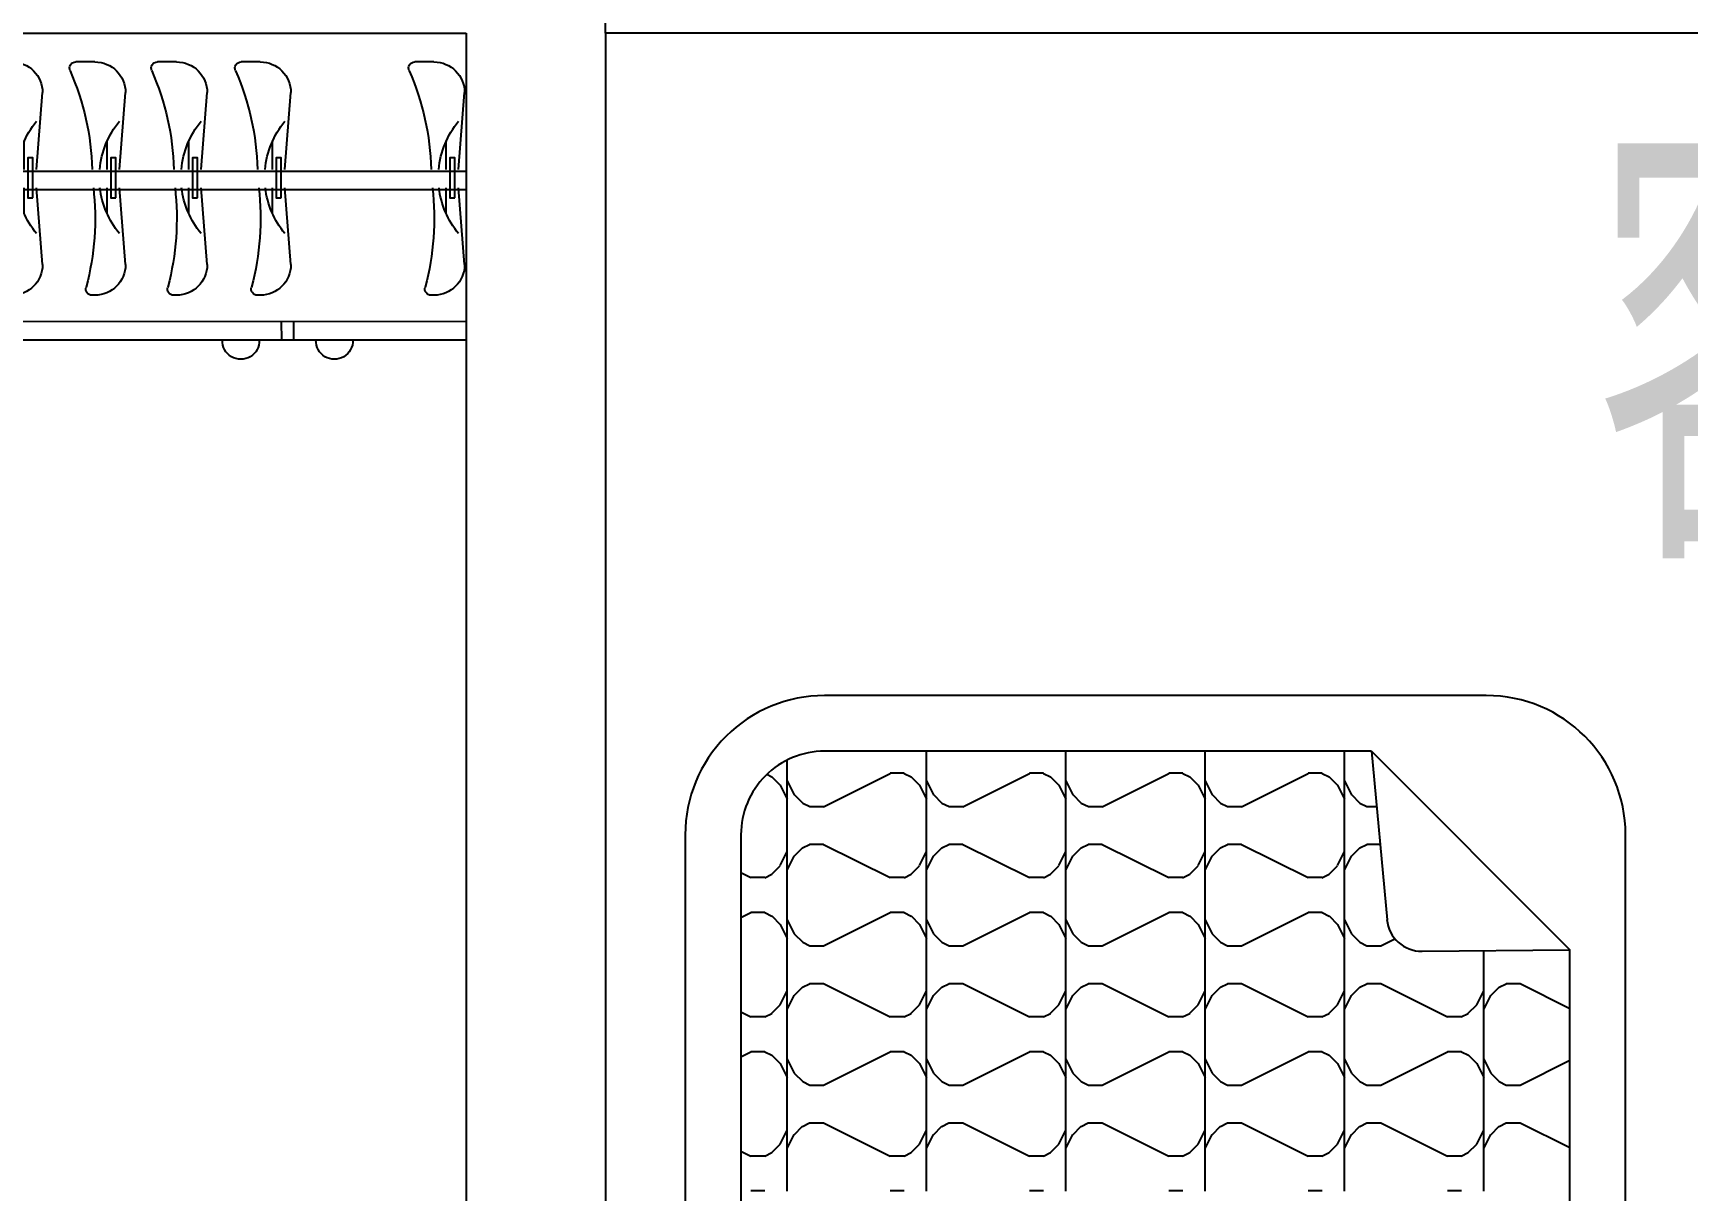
# Model space of a CAD drawing. Header units: millimetres. Extents: x 1143 to 39838, y 578 to 35727.
# Drawn here: x 8067 to 10443, y 14176 to 15839 of the extents above; entities that cross this region are included whole.
import ezdxf

# ---------------------------------------------------------------- set-up
doc = ezdxf.new("R2010")
doc.units = ezdxf.units.MM
for name, color, linetype in [('3', 7, 'Continuous'), ('JJ', 8, 'Continuous'), ('PUB_WINDW', 7, 'Continuous'), ('T', 7, 'Continuous'), ('WALL', 255, 'Continuous')]:
    doc.layers.add(name, color=color, linetype=linetype)
doc.styles.add('DIM_FONT', font='SIMPLEX', dxfattribs={"width": 0.8})
doc.styles.add('HZ', font='txt', dxfattribs={"width": 0.7, "height": 5, "bigfont": 'hztxt'})
doc.styles.get("Standard").update_dxf_attribs({"font": 'arial.ttf'})

# ---------------------------------------------------------------- blocks, each defined once
blk = doc.blocks.new('A$C2EAD2DD6')
at = {"layer": 'JJ'}
for p, q in [((1890, 1400, -1600), (90, 1400, -1600)), ((1890, 1320, -1600), (90, 1320, -1600)), ((1435.6, 1320, -1600), (1428.4, 1305.7, -1600)), ((1435.6, 1320, -1600), (1428.4, 1305.7, -1600)), ((1571.1, 1320, -1600), (1578.1, 1305.9, -1600)), ((1571.1, 1320, -1600), (1578.1, 1305.9, -1600)), ((1635.6, 1320, -1600), (1628.4, 1305.7, -1600)), ((1635.6, 1320, -1600), (1628.4, 1305.7, -1600)), ((1771.1, 1320, -1600), (1778.1, 1305.9, -1600)), ((1771.1, 1320, -1600), (1778.1, 1305.9, -1600)), ((1835.6, 1320, -1600), (1828.4, 1305.7, -1600)), ((1835.6, 1320, -1600), (1828.4, 1305.7, -1600)), ((1378.3, 1285.7, -1600), (1378.3, 1305.8, -1600)), ((1428.3, 1285.9, -1600), (1433.3, 1275.8, -1600)), ((1428.3, 1285.9, -1600), (1433.3, 1275.8, -1600)), ((1428.5, 1285.7, -1600), (1428.5, 1305.8, -1600)), ((1578.2, 1285.6, -1600), (1573.2, 1275.6, -1600)), ((1578.2, 1285.6, -1600), (1573.2, 1275.6, -1600)), ((1578.3, 1285.7, -1600), (1578.3, 1305.8, -1600)), ((1628.3, 1285.9, -1600), (1633.3, 1275.8, -1600)), ((1628.3, 1285.9, -1600), (1633.3, 1275.8, -1600)), ((1628.5, 1285.7, -1600), (1628.5, 1305.8, -1600)), ((1778.2, 1285.6, -1600), (1773.2, 1275.6, -1600)), ((1778.2, 1285.6, -1600), (1773.2, 1275.6, -1600)), ((1778.3, 1285.7, -1600), (1778.3, 1305.8, -1600)), ((1828.3, 1285.9, -1600), (1833.3, 1275.8, -1600)), ((1828.3, 1285.9, -1600), (1833.3, 1275.8, -1600)), ((1828.5, 1285.7, -1600), (1828.5, 1305.8, -1600)), ((1433.5, 1275.8, -1600), (1445.5, 1263.8, -1600)), ((1445.6, 1263.7, -1600), (1465.7, 1253.6, -1600)), ((1561.2, 1263.6, -1600), (1541.1, 1253.6, -1600)), ((1573.3, 1275.7, -1600), (1561.2, 1263.6, -1600)), ((1633.5, 1275.8, -1600), (1645.5, 1263.8, -1600)), ((1645.6, 1263.7, -1600), (1665.7, 1253.6, -1600)), ((1761.2, 1263.6, -1600), (1741.1, 1253.6, -1600)), ((1773.3, 1275.7, -1600), (1761.2, 1263.6, -1600)), ((1833.5, 1275.8, -1600), (1845.5, 1263.8, -1600)), ((1845.6, 1263.7, -1600), (1865.7, 1253.6, -1600)), ((1961.2, 1263.6, -1600), (1941.1, 1253.6, -1600)), ((1973.3, 1275.7, -1600), (1961.2, 1263.6, -1600)), ((1976.8, 1282.8, -1600), (1973.2, 1275.6, -1600)), ((1976.8, 1282.8, -1600), (1973.2, 1275.6, -1600)), ((1377.9, 1253.6, -1600), (1578, 1253.6, -1600)), ((1439.2, 1253.6, -1600), (1459.3, 1243.6, -1600)), ((1459.1, 1243.7, -1600), (1471.2, 1231.6, -1600)), ((1547.6, 1243.5, -1600), (1535.5, 1231.4, -1600)), ((1567.6, 1253.6, -1600), (1547.5, 1243.5, -1600)), ((1578, 1253.6, -1600), (1578.1, 1253.6, -1600)), ((1578.1, 1253.6, -1600), (1778.2, 1253.6, -1600)), ((1639.2, 1253.6, -1600), (1659.3, 1243.6, -1600)), ((1659.1, 1243.7, -1600), (1671.2, 1231.6, -1600)), ((1747.6, 1243.5, -1600), (1735.5, 1231.4, -1600)), ((1767.6, 1253.6, -1600), (1747.5, 1243.5, -1600)), ((1778.2, 1253.6, -1600), (1778.3, 1253.6, -1600)), ((1778.3, 1253.6, -1600), (1978.4, 1253.6, -1600)), ((1839.2, 1253.6, -1600), (1859.3, 1243.6, -1600)), ((1859.1, 1243.7, -1600), (1871.2, 1231.6, -1600)), ((1947.6, 1243.5, -1600), (1935.5, 1231.4, -1600)), ((1967.6, 1253.6, -1600), (1947.5, 1243.5, -1600)), ((1978.4, 1253.6, -1600), (1978.5, 1253.6, -1600)), ((1978.5, 1253.6, -1600), (1997.4, 1253.6, -1600)), ((1471, 1231.6, -1600), (1476, 1221.6, -1600)), ((1471, 1231.6, -1600), (1476, 1221.6, -1600)), ((1476.3, 1221.4, -1600), (1476.3, 1201.3, -1600)), ((1535.5, 1231.4, -1600), (1530.5, 1221.3, -1600)), ((1535.5, 1231.4, -1600), (1530.5, 1221.3, -1600)), ((1530.5, 1221.4, -1600), (1530.5, 1201.3, -1600)), ((1671, 1231.6, -1600), (1676, 1221.6, -1600)), ((1671, 1231.6, -1600), (1676, 1221.6, -1600)), ((1676.3, 1221.4, -1600), (1676.3, 1201.3, -1600)), ((1735.5, 1231.4, -1600), (1730.5, 1221.3, -1600)), ((1735.5, 1231.4, -1600), (1730.5, 1221.3, -1600)), ((1730.5, 1221.4, -1600), (1730.5, 1201.3, -1600)), ((1871, 1231.6, -1600), (1876.1, 1221.6, -1600)), ((1871, 1231.6, -1600), (1876.1, 1221.6, -1600)), ((1876.3, 1221.4, -1600), (1876.3, 1201.3, -1600)), ((1935.5, 1231.4, -1600), (1930.5, 1221.3, -1600)), ((1935.5, 1231.4, -1600), (1930.5, 1221.3, -1600)), ((1930.5, 1221.4, -1600), (1930.5, 1201.3, -1600)), ((1476.2, 1201.3, -1600), (1428.4, 1105.7, -1600)), ((1476.2, 1201.3, -1600), (1428.4, 1105.7, -1600)), ((1530.3, 1201.5, -1600), (1578.1, 1105.9, -1600)), ((1530.3, 1201.5, -1600), (1578.1, 1105.9, -1600)), ((1676.2, 1201.3, -1600), (1628.4, 1105.7, -1600)), ((1676.2, 1201.3, -1600), (1628.4, 1105.7, -1600)), ((1730.3, 1201.5, -1600), (1778.1, 1105.9, -1600)), ((1730.3, 1201.5, -1600), (1778.1, 1105.9, -1600)), ((1876.2, 1201.3, -1600), (1828.4, 1105.7, -1600)), ((1876.2, 1201.3, -1600), (1828.4, 1105.7, -1600)), ((1930.3, 1201.5, -1600), (1978.1, 1105.9, -1600)), ((1930.3, 1201.5, -1600), (1978.1, 1105.9, -1600)), ((2010, 414.7, -1600), (2010, 1200, -1600)), ((2090, 250, -1600), (2090, 1200, -1600)), ((1378.3, 1085.7, -1600), (1378.3, 1105.8, -1600)), ((1428.5, 1085.7, -1600), (1428.5, 1105.8, -1600)), ((1578.3, 1085.7, -1600), (1578.3, 1105.8, -1600)), ((1628.5, 1085.7, -1600), (1628.5, 1105.8, -1600)), ((1778.3, 1085.7, -1600), (1778.3, 1105.8, -1600)), ((1828.5, 1085.7, -1600), (1828.5, 1105.8, -1600)), ((1978.3, 1085.7, -1600), (1978.3, 1105.8, -1600)), ((1428.3, 1085.9, -1600), (1433.3, 1075.8, -1600)), ((1428.3, 1085.9, -1600), (1433.3, 1075.8, -1600)), ((1433.5, 1075.8, -1600), (1445.5, 1063.8, -1600)), ((1573.3, 1075.7, -1600), (1561.2, 1063.6, -1600)), ((1578.2, 1085.6, -1600), (1573.2, 1075.6, -1600)), ((1578.2, 1085.6, -1600), (1573.2, 1075.6, -1600)), ((1628.3, 1085.9, -1600), (1633.3, 1075.8, -1600)), ((1628.3, 1085.9, -1600), (1633.3, 1075.8, -1600)), ((1633.5, 1075.8, -1600), (1645.5, 1063.8, -1600)), ((1773.3, 1075.7, -1600), (1761.2, 1063.6, -1600)), ((1778.2, 1085.6, -1600), (1773.2, 1075.6, -1600)), ((1778.2, 1085.6, -1600), (1773.2, 1075.6, -1600)), ((1828.3, 1085.9, -1600), (1833.3, 1075.8, -1600)), ((1828.3, 1085.9, -1600), (1833.3, 1075.8, -1600)), ((1833.5, 1075.8, -1600), (1845.5, 1063.8, -1600)), ((1973.3, 1075.7, -1600), (1961.2, 1063.6, -1600)), ((1978.2, 1085.6, -1600), (1973.2, 1075.6, -1600)), ((1978.2, 1085.6, -1600), (1973.2, 1075.6, -1600)), ((1377.9, 1053.6, -1600), (1578, 1053.6, -1600)), ((1439.2, 1053.6, -1600), (1459.3, 1043.6, -1600)), ((1445.6, 1063.7, -1600), (1465.7, 1053.6, -1600)), ((1561.2, 1063.6, -1600), (1541.1, 1053.6, -1600)), ((1567.6, 1053.6, -1600), (1547.5, 1043.5, -1600)), ((1578, 1053.6, -1600), (1578.1, 1053.6, -1600)), ((1578.1, 1053.6, -1600), (1778.2, 1053.6, -1600)), ((1639.2, 1053.6, -1600), (1659.3, 1043.6, -1600)), ((1645.6, 1063.7, -1600), (1665.7, 1053.6, -1600)), ((1761.2, 1063.6, -1600), (1741.1, 1053.6, -1600)), ((1767.6, 1053.6, -1600), (1747.5, 1043.5, -1600)), ((1778.2, 1053.6, -1600), (1778.3, 1053.6, -1600)), ((1778.3, 1053.6, -1600), (1978.4, 1053.6, -1600)), ((1839.2, 1053.6, -1600), (1859.3, 1043.6, -1600)), ((1845.6, 1063.7, -1600), (1865.7, 1053.6, -1600)), ((1961.2, 1063.6, -1600), (1941.1, 1053.6, -1600)), ((1967.6, 1053.6, -1600), (1947.5, 1043.5, -1600)), ((1978.4, 1053.6, -1600), (1978.5, 1053.6, -1600)), ((1978.5, 1053.6, -1600), (2010, 1053.6, -1600)), ((1459.1, 1043.7, -1600), (1471.2, 1031.6, -1600)), ((1471, 1031.6, -1600), (1476, 1021.6, -1600)), ((1471, 1031.6, -1600), (1476, 1021.6, -1600)), ((1535.5, 1031.4, -1600), (1530.5, 1021.3, -1600)), ((1535.5, 1031.4, -1600), (1530.5, 1021.3, -1600)), ((1547.6, 1043.5, -1600), (1535.5, 1031.4, -1600)), ((1659.1, 1043.7, -1600), (1671.2, 1031.6, -1600)), ((1671, 1031.6, -1600), (1676, 1021.6, -1600)), ((1671, 1031.6, -1600), (1676, 1021.6, -1600)), ((1735.5, 1031.4, -1600), (1730.5, 1021.3, -1600)), ((1735.5, 1031.4, -1600), (1730.5, 1021.3, -1600)), ((1747.6, 1043.5, -1600), (1735.5, 1031.4, -1600)), ((1859.1, 1043.7, -1600), (1871.2, 1031.6, -1600)), ((1871, 1031.6, -1600), (1876.1, 1021.6, -1600)), ((1871, 1031.6, -1600), (1876.1, 1021.6, -1600)), ((1935.5, 1031.4, -1600), (1930.5, 1021.3, -1600)), ((1935.5, 1031.4, -1600), (1930.5, 1021.3, -1600)), ((1947.6, 1043.5, -1600), (1935.5, 1031.4, -1600)), ((1476.2, 1001.3, -1600), (1428.4, 905.7, -1600)), ((1476.2, 1001.3, -1600), (1428.4, 905.7, -1600)), ((1476.3, 1021.4, -1600), (1476.3, 1001.3, -1600)), ((1530.3, 1001.5, -1600), (1578.1, 905.9, -1600)), ((1530.3, 1001.5, -1600), (1578.1, 905.9, -1600)), ((1530.5, 1021.4, -1600), (1530.5, 1001.3, -1600)), ((1676.2, 1001.3, -1600), (1628.4, 905.7, -1600)), ((1676.2, 1001.3, -1600), (1628.4, 905.7, -1600)), ((1676.3, 1021.4, -1600), (1676.3, 1001.3, -1600)), ((1730.3, 1001.5, -1600), (1778.1, 905.9, -1600)), ((1730.3, 1001.5, -1600), (1778.1, 905.9, -1600)), ((1730.5, 1021.4, -1600), (1730.5, 1001.3, -1600)), ((1876.2, 1001.3, -1600), (1828.4, 905.7, -1600)), ((1876.2, 1001.3, -1600), (1828.4, 905.7, -1600)), ((1876.3, 1021.4, -1600), (1876.3, 1001.3, -1600)), ((1930.3, 1001.5, -1600), (1978.1, 905.9, -1600)), ((1930.3, 1001.5, -1600), (1978.1, 905.9, -1600)), ((1930.5, 1021.4, -1600), (1930.5, 1001.3, -1600)), ((1378.3, 885.7, -1600), (1378.3, 905.8, -1600)), ((1428.5, 885.7, -1600), (1428.5, 905.8, -1600)), ((1578.3, 885.7, -1600), (1578.3, 905.8, -1600)), ((1628.5, 885.7, -1600), (1628.5, 905.8, -1600)), ((1778.3, 885.7, -1600), (1778.3, 905.8, -1600)), ((1828.5, 885.7, -1600), (1828.5, 905.8, -1600)), ((1978.3, 885.7, -1600), (1978.3, 905.8, -1600)), ((1428.3, 885.9, -1600), (1433.3, 875.8, -1600)), ((1428.3, 885.9, -1600), (1433.3, 875.8, -1600)), ((1578.2, 885.6, -1600), (1573.2, 875.6, -1600)), ((1578.2, 885.6, -1600), (1573.2, 875.6, -1600)), ((1628.3, 885.9, -1600), (1633.3, 875.8, -1600)), ((1628.3, 885.9, -1600), (1633.3, 875.8, -1600)), ((1778.2, 885.6, -1600), (1773.2, 875.6, -1600)), ((1778.2, 885.6, -1600), (1773.2, 875.6, -1600)), ((1828.3, 885.9, -1600), (1833.3, 875.8, -1600)), ((1828.3, 885.9, -1600), (1833.3, 875.8, -1600)), ((1978.2, 885.6, -1600), (1973.2, 875.6, -1600)), ((1978.2, 885.6, -1600), (1973.2, 875.6, -1600)), ((1433.5, 875.8, -1600), (1445.5, 863.8, -1600)), ((1445.6, 863.7, -1600), (1465.7, 853.6, -1600)), ((1561.2, 863.6, -1600), (1541.1, 853.6, -1600)), ((1573.3, 875.7, -1600), (1561.2, 863.6, -1600)), ((1633.5, 875.8, -1600), (1645.5, 863.8, -1600)), ((1645.6, 863.7, -1600), (1665.7, 853.6, -1600)), ((1761.2, 863.6, -1600), (1741.1, 853.6, -1600)), ((1773.3, 875.7, -1600), (1761.2, 863.6, -1600)), ((1833.5, 875.8, -1600), (1845.5, 863.8, -1600)), ((1845.6, 863.7, -1600), (1865.7, 853.6, -1600)), ((1961.2, 863.6, -1600), (1941.1, 853.6, -1600)), ((1973.3, 875.7, -1600), (1961.2, 863.6, -1600)), ((1377.9, 853.6, -1600), (1578, 853.6, -1600)), ((1439.2, 853.6, -1600), (1459.3, 843.6, -1600)), ((1459.1, 843.7, -1600), (1471.2, 831.6, -1600)), ((1471, 831.6, -1600), (1476, 821.6, -1600)), ((1471, 831.6, -1600), (1476, 821.6, -1600)), ((1547.6, 843.5, -1600), (1535.5, 831.4, -1600)), ((1567.6, 853.6, -1600), (1547.5, 843.5, -1600)), ((1578, 853.6, -1600), (1578.1, 853.6, -1600)), ((1578.1, 853.6, -1600), (1778.2, 853.6, -1600)), ((1639.2, 853.6, -1600), (1659.3, 843.6, -1600)), ((1659.1, 843.7, -1600), (1671.2, 831.6, -1600)), ((1671, 831.6, -1600), (1676, 821.6, -1600)), ((1671, 831.6, -1600), (1676, 821.6, -1600)), ((1747.6, 843.5, -1600), (1735.5, 831.4, -1600)), ((1767.6, 853.6, -1600), (1747.5, 843.5, -1600)), ((1778.2, 853.6, -1600), (1778.3, 853.6, -1600)), ((1778.3, 853.6, -1600), (1978.4, 853.6, -1600)), ((1839.2, 853.6, -1600), (1859.3, 843.6, -1600)), ((1859.1, 843.7, -1600), (1871.2, 831.6, -1600)), ((1871, 831.6, -1600), (1876.1, 821.6, -1600)), ((1871, 831.6, -1600), (1876.1, 821.6, -1600)), ((1947.6, 843.5, -1600), (1935.5, 831.4, -1600)), ((1967.6, 853.6, -1600), (1947.5, 843.5, -1600)), ((1978.4, 853.6, -1600), (1978.5, 853.6, -1600)), ((1978.5, 853.6, -1600), (2010, 853.6, -1600)), ((1476.3, 821.4, -1600), (1476.3, 801.3, -1600)), ((1535.5, 831.4, -1600), (1530.5, 821.3, -1600)), ((1535.5, 831.4, -1600), (1530.5, 821.3, -1600)), ((1530.5, 821.4, -1600), (1530.5, 801.3, -1600)), ((1676.3, 821.4, -1600), (1676.3, 801.3, -1600)), ((1735.5, 831.4, -1600), (1730.5, 821.3, -1600)), ((1735.5, 831.4, -1600), (1730.5, 821.3, -1600)), ((1730.5, 821.4, -1600), (1730.5, 801.3, -1600)), ((1876.3, 821.4, -1600), (1876.3, 801.3, -1600)), ((1935.5, 831.4, -1600), (1930.5, 821.3, -1600)), ((1935.5, 831.4, -1600), (1930.5, 821.3, -1600)), ((1930.5, 821.4, -1600), (1930.5, 801.3, -1600)), ((1476.2, 801.3, -1600), (1428.4, 705.7, -1600)), ((1476.2, 801.3, -1600), (1428.4, 705.7, -1600)), ((1530.3, 801.5, -1600), (1578.1, 705.9, -1600)), ((1530.3, 801.5, -1600), (1578.1, 705.9, -1600)), ((1676.2, 801.3, -1600), (1628.4, 705.7, -1600)), ((1676.2, 801.3, -1600), (1628.4, 705.7, -1600)), ((1730.3, 801.5, -1600), (1778.1, 705.9, -1600)), ((1730.3, 801.5, -1600), (1778.1, 705.9, -1600)), ((1876.2, 801.3, -1600), (1828.4, 705.7, -1600)), ((1876.2, 801.3, -1600), (1828.4, 705.7, -1600)), ((1930.3, 801.5, -1600), (1978.1, 705.9, -1600)), ((1930.3, 801.5, -1600), (1978.1, 705.9, -1600)), ((1378.3, 685.7, -1600), (1378.3, 705.8, -1600)), ((1428.5, 685.7, -1600), (1428.5, 705.8, -1600)), ((1578.3, 685.7, -1600), (1578.3, 705.8, -1600)), ((1628.5, 685.7, -1600), (1628.5, 705.8, -1600)), ((1778.3, 685.7, -1600), (1778.3, 705.8, -1600)), ((1828.5, 685.7, -1600), (1828.5, 705.8, -1600)), ((1978.3, 685.7, -1600), (1978.3, 705.8, -1600)), ((1428.3, 685.9, -1600), (1433.3, 675.8, -1600)), ((1428.3, 685.9, -1600), (1433.3, 675.8, -1600)), ((1433.5, 675.8, -1600), (1445.5, 663.8, -1600)), ((1573.3, 675.7, -1600), (1561.2, 663.6, -1600)), ((1578.2, 685.6, -1600), (1573.2, 675.6, -1600)), ((1578.2, 685.6, -1600), (1573.2, 675.6, -1600)), ((1628.3, 685.9, -1600), (1633.3, 675.8, -1600)), ((1628.3, 685.9, -1600), (1633.3, 675.8, -1600)), ((1633.5, 675.8, -1600), (1645.5, 663.8, -1600)), ((1773.3, 675.7, -1600), (1761.2, 663.6, -1600)), ((1778.2, 685.6, -1600), (1773.2, 675.6, -1600)), ((1778.2, 685.6, -1600), (1773.2, 675.6, -1600)), ((1828.3, 685.9, -1600), (1833.3, 675.8, -1600)), ((1828.3, 685.9, -1600), (1833.3, 675.8, -1600)), ((1833.5, 675.8, -1600), (1845.5, 663.8, -1600)), ((1973.3, 675.7, -1600), (1961.2, 663.6, -1600)), ((1978.2, 685.6, -1600), (1973.2, 675.6, -1600)), ((1978.2, 685.6, -1600), (1973.2, 675.6, -1600)), ((1377.9, 653.6, -1600), (1578, 653.6, -1600)), ((1439.2, 653.6, -1600), (1459.3, 643.6, -1600)), ((1445.6, 663.7, -1600), (1465.7, 653.6, -1600)), ((1459.1, 643.7, -1600), (1471.2, 631.6, -1600)), ((1547.6, 643.5, -1600), (1535.5, 631.4, -1600)), ((1561.2, 663.6, -1600), (1541.1, 653.6, -1600)), ((1567.6, 653.6, -1600), (1547.5, 643.5, -1600)), ((1578, 653.6, -1600), (1578.1, 653.6, -1600)), ((1578.1, 653.6, -1600), (1778.2, 653.6, -1600)), ((1639.2, 653.6, -1600), (1659.3, 643.6, -1600)), ((1645.6, 663.7, -1600), (1665.7, 653.6, -1600)), ((1659.1, 643.7, -1600), (1671.2, 631.6, -1600)), ((1747.6, 643.5, -1600), (1735.5, 631.4, -1600)), ((1761.2, 663.6, -1600), (1741.1, 653.6, -1600)), ((1767.6, 653.6, -1600), (1747.5, 643.5, -1600)), ((1778.2, 653.6, -1600), (1778.3, 653.6, -1600)), ((1778.3, 653.6, -1600), (1978.4, 653.6, -1600)), ((1839.2, 653.6, -1600), (1859.3, 643.6, -1600)), ((1845.6, 663.7, -1600), (1865.7, 653.6, -1600)), ((1859.1, 643.7, -1600), (1871.2, 631.6, -1600)), ((1947.6, 643.5, -1600), (1935.5, 631.4, -1600)), ((1961.2, 663.6, -1600), (1941.1, 653.6, -1600)), ((1967.6, 653.6, -1600), (1947.5, 643.5, -1600)), ((1978.4, 653.6, -1600), (1978.5, 653.6, -1600)), ((1978.5, 653.6, -1600), (2010, 653.6, -1600)), ((1471, 631.6, -1600), (1476, 621.6, -1600)), ((1471, 631.6, -1600), (1476, 621.6, -1600)), ((1476.3, 621.4, -1600), (1476.3, 601.3, -1600)), ((1535.5, 631.4, -1600), (1530.5, 621.3, -1600)), ((1535.5, 631.4, -1600), (1530.5, 621.3, -1600)), ((1530.5, 621.4, -1600), (1530.5, 601.3, -1600)), ((1671, 631.6, -1600), (1676, 621.6, -1600)), ((1671, 631.6, -1600), (1676, 621.6, -1600)), ((1676.3, 621.4, -1600), (1676.3, 601.3, -1600)), ((1735.5, 631.4, -1600), (1730.5, 621.3, -1600)), ((1735.5, 631.4, -1600), (1730.5, 621.3, -1600)), ((1730.5, 621.4, -1600), (1730.5, 601.3, -1600)), ((1871, 631.6, -1600), (1876.1, 621.6, -1600)), ((1871, 631.6, -1600), (1876.1, 621.6, -1600)), ((1876.3, 621.4, -1600), (1876.3, 601.3, -1600)), ((1935.5, 631.4, -1600), (1930.5, 621.3, -1600)), ((1935.5, 631.4, -1600), (1930.5, 621.3, -1600)), ((1930.5, 621.4, -1600), (1930.5, 601.3, -1600)), ((1476.2, 601.3, -1600), (1428.4, 505.7, -1600)), ((1476.2, 601.3, -1600), (1428.4, 505.7, -1600)), ((1530.3, 601.5, -1600), (1578.1, 505.9, -1600)), ((1530.3, 601.5, -1600), (1578.1, 505.9, -1600)), ((1676.2, 601.3, -1600), (1628.4, 505.7, -1600)), ((1676.2, 601.3, -1600), (1628.4, 505.7, -1600)), ((1730.3, 601.5, -1600), (1778.1, 505.9, -1600)), ((1730.3, 601.5, -1600), (1778.1, 505.9, -1600)), ((1876.2, 601.3, -1600), (1828.4, 505.7, -1600)), ((1876.2, 601.3, -1600), (1828.4, 505.7, -1600)), ((1930.3, 601.5, -1600), (1978.1, 505.9, -1600)), ((1930.3, 601.5, -1600), (1978.1, 505.9, -1600)), ((1378.3, 485.7, -1600), (1378.3, 505.8, -1600)), ((1428.5, 485.7, -1600), (1428.5, 505.8, -1600)), ((1578.3, 485.7, -1600), (1578.3, 505.8, -1600)), ((1628.5, 485.7, -1600), (1628.5, 505.8, -1600)), ((1778.3, 485.7, -1600), (1778.3, 505.8, -1600)), ((1828.5, 485.7, -1600), (1828.5, 505.8, -1600)), ((1978.3, 485.7, -1600), (1978.3, 505.8, -1600)), ((1428.3, 485.9, -1600), (1433.3, 475.8, -1600)), ((1428.3, 485.9, -1600), (1433.3, 475.8, -1600)), ((1433.5, 475.8, -1600), (1445.5, 463.8, -1600)), ((1573.3, 475.7, -1600), (1561.2, 463.6, -1600)), ((1578.2, 485.6, -1600), (1573.2, 475.6, -1600)), ((1578.2, 485.6, -1600), (1573.2, 475.6, -1600)), ((1628.3, 485.9, -1600), (1633.3, 475.8, -1600)), ((1628.3, 485.9, -1600), (1633.3, 475.8, -1600)), ((1633.5, 475.8, -1600), (1645.5, 463.8, -1600)), ((1773.3, 475.7, -1600), (1761.2, 463.6, -1600)), ((1778.2, 485.6, -1600), (1773.2, 475.6, -1600)), ((1778.2, 485.6, -1600), (1773.2, 475.6, -1600)), ((1828.3, 485.9, -1600), (1833.3, 475.8, -1600)), ((1828.3, 485.9, -1600), (1833.3, 475.8, -1600)), ((1833.5, 475.8, -1600), (1845.5, 463.8, -1600)), ((1973.3, 475.7, -1600), (1961.2, 463.6, -1600)), ((1978.2, 485.6, -1600), (1973.2, 475.6, -1600)), ((1978.2, 485.6, -1600), (1973.2, 475.6, -1600)), ((1377.9, 453.6, -1600), (1578, 453.6, -1600)), ((1439.2, 453.6, -1600), (1459.3, 443.6, -1600)), ((1445.6, 463.7, -1600), (1465.7, 453.6, -1600)), ((1561.2, 463.6, -1600), (1541.1, 453.6, -1600)), ((1567.6, 453.6, -1600), (1547.5, 443.5, -1600)), ((1578, 453.6, -1600), (1578.1, 453.6, -1600)), ((1578.1, 453.6, -1600), (1778.2, 453.6, -1600)), ((1639.2, 453.6, -1600), (1659.3, 443.6, -1600)), ((1645.6, 463.7, -1600), (1665.7, 453.6, -1600)), ((1761.2, 463.6, -1600), (1741.1, 453.6, -1600)), ((1767.6, 453.6, -1600), (1747.5, 443.5, -1600)), ((1778.2, 453.6, -1600), (1778.3, 453.6, -1600)), ((1778.3, 453.6, -1600), (1978.4, 453.6, -1600)), ((1839.2, 453.6, -1600), (1859.3, 443.6, -1600)), ((1845.6, 463.7, -1600), (1865.7, 453.6, -1600)), ((1961.2, 463.6, -1600), (1941.1, 453.6, -1600)), ((1967.6, 453.6, -1600), (1947.5, 443.5, -1600)), ((1978.4, 453.6, -1600), (1978.5, 453.6, -1600)), ((1978.5, 453.6, -1600), (2010, 453.6, -1600)), ((1459.1, 443.7, -1600), (1471.2, 431.6, -1600)), ((1471, 431.6, -1600), (1476, 421.6, -1600)), ((1471, 431.6, -1600), (1476, 421.6, -1600)), ((1535.5, 431.4, -1600), (1530.5, 421.3, -1600)), ((1535.5, 431.4, -1600), (1530.5, 421.3, -1600)), ((1547.6, 443.5, -1600), (1535.5, 431.4, -1600)), ((1659.1, 443.7, -1600), (1671.2, 431.6, -1600)), ((1671, 431.6, -1600), (1676, 421.6, -1600)), ((1671, 431.6, -1600), (1676, 421.6, -1600)), ((1735.5, 431.4, -1600), (1730.5, 421.3, -1600)), ((1735.5, 431.4, -1600), (1730.5, 421.3, -1600)), ((1747.6, 443.5, -1600), (1735.5, 431.4, -1600)), ((1859.1, 443.7, -1600), (1871.2, 431.6, -1600)), ((1871, 431.6, -1600), (1876.1, 421.6, -1600)), ((1871, 431.6, -1600), (1876.1, 421.6, -1600)), ((1935.5, 431.4, -1600), (1930.5, 421.3, -1600)), ((1935.5, 431.4, -1600), (1930.5, 421.3, -1600)), ((1947.6, 443.5, -1600), (1935.5, 431.4, -1600)), ((1476.3, 421.4, -1600), (1476.3, 401.3, -1600)), ((1530.5, 421.4, -1600), (1530.5, 401.3, -1600)), ((1676.3, 421.4, -1600), (1676.3, 401.3, -1600)), ((2010, 414.7, -1600), (1724.9, 130, -1600)), ((1730.5, 421.4, -1600), (1730.5, 401.3, -1600)), ((2010, 414.7, -1600), (1768, 392.5, -1600)), ((1876.3, 421.4, -1600), (1876.3, 402.5, -1600)), ((1930.5, 421.4, -1600), (1930.5, 407.5, -1600)), ((1476.2, 401.3, -1600), (1428.4, 305.7, -1600)), ((1476.2, 401.3, -1600), (1428.4, 305.7, -1600)), ((1530.3, 401.5, -1600), (1578.1, 305.9, -1600)), ((1530.3, 401.5, -1600), (1578.1, 305.9, -1600)), ((1676.2, 401.3, -1600), (1628.4, 305.7, -1600)), ((1676.2, 401.3, -1600), (1628.4, 305.7, -1600)), ((1730.3, 401.5, -1600), (1740.5, 381.1, -1600)), ((1730.3, 401.5, -1600), (1740.5, 381.1, -1600)), ((1722.6, 342.2, -1600), (1724.9, 130, -1600)), ((1378.3, 285.7, -1600), (1378.3, 305.8, -1600)), ((1428.3, 285.9, -1600), (1433.3, 275.8, -1600)), ((1428.3, 285.9, -1600), (1433.3, 275.8, -1600)), ((1428.5, 285.7, -1600), (1428.5, 305.8, -1600)), ((1578.2, 285.6, -1600), (1573.2, 275.6, -1600)), ((1578.2, 285.6, -1600), (1573.2, 275.6, -1600)), ((1578.3, 285.7, -1600), (1578.3, 305.8, -1600)), ((1628.3, 285.9, -1600), (1633.3, 275.8, -1600)), ((1628.3, 285.9, -1600), (1633.3, 275.8, -1600)), ((1628.5, 285.7, -1600), (1628.5, 305.8, -1600)), ((1433.5, 275.8, -1600), (1445.5, 263.8, -1600)), ((1445.6, 263.7, -1600), (1465.7, 253.6, -1600)), ((1561.2, 263.6, -1600), (1541.1, 253.6, -1600)), ((1573.3, 275.7, -1600), (1561.2, 263.6, -1600)), ((1633.5, 275.8, -1600), (1645.5, 263.8, -1600)), ((1645.6, 263.7, -1600), (1665.7, 253.6, -1600)), ((1377.9, 253.6, -1600), (1578, 253.6, -1600)), ((1439.2, 253.6, -1600), (1459.3, 243.6, -1600)), ((1459.1, 243.7, -1600), (1471.2, 231.6, -1600)), ((1547.6, 243.5, -1600), (1535.5, 231.4, -1600)), ((1567.6, 253.6, -1600), (1547.5, 243.5, -1600)), ((1578, 253.6, -1600), (1578.1, 253.6, -1600)), ((1578.1, 253.6, -1600), (1723.6, 253.6, -1600)), ((1639.2, 253.6, -1600), (1659.3, 243.6, -1600)), ((1659.1, 243.7, -1600), (1671.2, 231.6, -1600)), ((1471, 231.6, -1600), (1476, 221.6, -1600)), ((1471, 231.6, -1600), (1476, 221.6, -1600)), ((1476.3, 221.4, -1600), (1476.3, 201.3, -1600)), ((1535.5, 231.4, -1600), (1530.5, 221.3, -1600)), ((1535.5, 231.4, -1600), (1530.5, 221.3, -1600)), ((1530.5, 221.4, -1600), (1530.5, 201.3, -1600)), ((1671, 231.6, -1600), (1676, 221.6, -1600)), ((1671, 231.6, -1600), (1676, 221.6, -1600)), ((1676.3, 221.4, -1600), (1676.3, 201.3, -1600)), ((1476.2, 201.3, -1600), (1440.6, 130, -1600)), ((1476.2, 201.3, -1600), (1440.6, 130, -1600)), ((1530.3, 201.5, -1600), (1566.1, 130, -1600)), ((1530.3, 201.5, -1600), (1566.1, 130, -1600)), ((1676.2, 201.3, -1600), (1640.6, 130, -1600)), ((1676.2, 201.3, -1600), (1640.6, 130, -1600)), ((90, 130, -1600), (1724.9, 130, -1600)), ((90, 50, -1600), (1890, 50, -1600))]:
    blk.add_line(p, q, dxfattribs=at)
for centre, radius, start, end in [((1890, 1200, -1600), 200, 360, 90), ((1890, 1200, -1600), 120, 360, 90), ((1772.6, 342.8, -1600), 50, 95.2432, 180.6231), ((1890, 250, -1600), 200, 270, 360)]:
    blk.add_arc(centre, radius, start, end, dxfattribs=at)
at = {"style": 'DIM_FONT', "width": 0.8, "flags": 9}
for tag in ['XSIZE', 'YSIZE']:
    blk.add_attdef(tag, (0, 1450, -1600), '', height=0.5, rotation=315, dxfattribs=at)
blk = doc.blocks.new('YI')
for p, q in [((112.6, 178.4), (143.8, 178.4)), ((72.4, 3.4), (62.6, 128.4)), ((92.4, 3.4), (92.4, 49.7)), ((62.6, -151.6), (72.4, -26.6)), ((92.4, -69.2), (92.4, -26.6)), ((112.6, -201.6), (117.3, -201.6))]:
    blk.add_line(p, q)
blk.add_lwpolyline([(78.3, -43.2), (78.3, 22.3), (86.8, 22.3), (86.8, -43.2)], close=True)
for centre, radius, start, end in [((112.6, 128.4), 50, 90, 180), ((544.7, -7.4), 427.7, 156.4083, 178.5504), ((143.8, 168.4), 10, 332.3808, 90), ((-38.5, -9.7), 143.8, 5.2399, 39.5163), ((-38.5, -9.7), 143.8, 320.4837, 353.2645), ((549.1, -76.4), 436.9, 173.453, 194.8406), ((112.6, -151.6), 50, 180, 270), ((117.3, -191.6), 10, 270, 19.1838)]:
    blk.add_arc(centre, radius, start, end)
blk = doc.blocks.new('YIG')
for p, q in [((500, 1100), (0, 1100)), ((500, 0), (500, 1100)), ((500, 1070), (0, 1070)), ((225.4, 30), (225.4, 1070)), ((225.4, 30), (225.4, 1070)), ((255.4, 30), (255.4, 1070)), ((470, 30), (470, 1070)), ((470, 562.9), (500, 562.9)), ((470, 542.9), (500, 542.9)), ((0, 30), (500, 30)), ((500, 0), (0, 0)), ((0, 0), (500, 0))]:
    blk.add_line(p, q)
for centre in [(501.3, 628.9), (501.3, 476.5)]:
    blk.add_arc(centre, 30, 267.5434, 92.4566)
at = {"rotation": 90}
for p in [(225.4, 888.8), (225.4, 753.9), (225.4, 620.9), (225.4, 484.6), (225.4, 201.9), (225.4, 79.2)]:
    blk.add_blockref('YI', p, dxfattribs=at)
blk = doc.blocks.new('_L15QIU')
blk.add_blockref('YIG', (-255.4, -550))
at = {"style": 'DIM_FONT', "width": 0.8, "flags": 9}
for tag in ['YSIZE', 'XSIZE']:
    blk.add_attdef(tag, (0, 0), '', height=0.5, dxfattribs=at)
blk = doc.blocks.new('_C30KGW')
blk.add_blockref('_L15QIU', (-241.8, 535.6))
at = {"width": 0.8, "flags": 9}
blk.add_attdef('XSIZE', (0, 0), '', height=0.5, dxfattribs=at)
blk = doc.blocks.new('U_B11DGA')
at = {"layer": 'JJ', "linetype": 'Continuous'}
for p, q in [((878.2, 1501.9), (355.5, 979.2)), ((896.9, 1483.2), (393, 979.2)), ((1030.8, 1349.3), (526.8, 845.3)), ((1049.5, 1330.6), (545.5, 826.6)), ((1049.5, 1330.6), (545.5, 826.6)), ((709.2, 1295.4), (690.5, 1314.2)), ((721.7, 1307.9), (703, 1326.6)), ((374.2, 997.9), (686.1, 686.1)), ((355.5, 979.2), (667.4, 667.4))]:
    blk.add_line(p, q, dxfattribs=at)
for centre in [(743.6, 1368.8), (648.6, 1273.8)]:
    blk.add_arc(centre, 26.5, 42.5434, 227.4566, dxfattribs=at)
at = {"layer": 'JJ', "linetype": 'Continuous', "xscale": 0.882, "yscale": 0.882, "zscale": 0.882}
for name, p, rotation in [('YI', (1086.9, 1368), 225), ('YI', (910.6, 1191.7), 225), ('YI', (825.6, 1106.7), 225), ('YI', (742.7, 1023.8), 225), ('YI', (658.5, 939.6), 225), ('_C30KGW', (367, 987.1), 135)]:
    blk.add_blockref(name, p, dxfattribs=dict(at, rotation=rotation))
at = {"style": 'DIM_FONT', "width": 0.8, "flags": 9}
for tag in ['YSIZE', 'XSIZE']:
    blk.add_attdef(tag, (0, 0), '', height=0.5, dxfattribs=at)
blk = doc.blocks.new('1T4F81聚福元')
at = {"layer": '3'}
blk.add_line((-14500, -13600), (-16300, -13600), dxfattribs=at)
at = {"layer": 'WALL'}
for p, q in [((-16300, -13600), (-16300, -13000)), ((-19300, -13600), (-16500, -13600)), ((-16500, -13600), (-16500, -16900)), ((-16300, -13600), (-16300, -16700)), ((-16300, -13600), (-16300, -13600))]:
    blk.add_line(p, q, dxfattribs=at)
at = {"layer": 'JJ', "xscale": -1, "rotation": 224.9999999996578}
blk.add_blockref('U_B11DGA', (-18183, -13600), dxfattribs=at)
at = {"layer": 'JJ', "rotation": 89.99999999976771}
blk.add_blockref('A$C2EAD2DD6', (-14785.6, -16641.6), dxfattribs=at)
at = {"style": 'DIM_FONT', "oblique": -180, "text_generation_flag": 4, "width": 0.8, "flags": 9}
for tag, p, rotation in [('XSIZE', (1326.3, -15051.1), 135), ('YSIZE', (1326.3, -15051.1), 135), ('XSIZE', (3900.1, -18100), 45), ('YSIZE', (3900.1, -18100), 45)]:
    blk.add_attdef(tag, p, '', height=0.5, rotation=rotation, dxfattribs=at)
at = {"layer": 'JJ', "oblique": -180, "text_generation_flag": 4, "width": 0.8, "flags": 9}
for p in [(1764.7, -14093.6), (2339, -19893.8)]:
    blk.add_attdef('XSIZE', p, '', height=0.441, dxfattribs=at)
blk.add_attdef('XSIZE', (-13521.8, -18540), '', height=0.441, rotation=90, dxfattribs=at)
at = {"layer": 'T', "style": 'HZ', "width": 0.7}
blk.add_text('客房', height=600, dxfattribs=at).set_placement((-14879.5, -14355.4))

msp = doc.modelspace()

# ---------------------------------------------------------------- block references
at = {"layer": 'PUB_WINDW'}
msp.add_blockref('1T4F81聚福元', (25189.3, 29439.1), dxfattribs=at)

doc.saveas('drawing.dxf')
